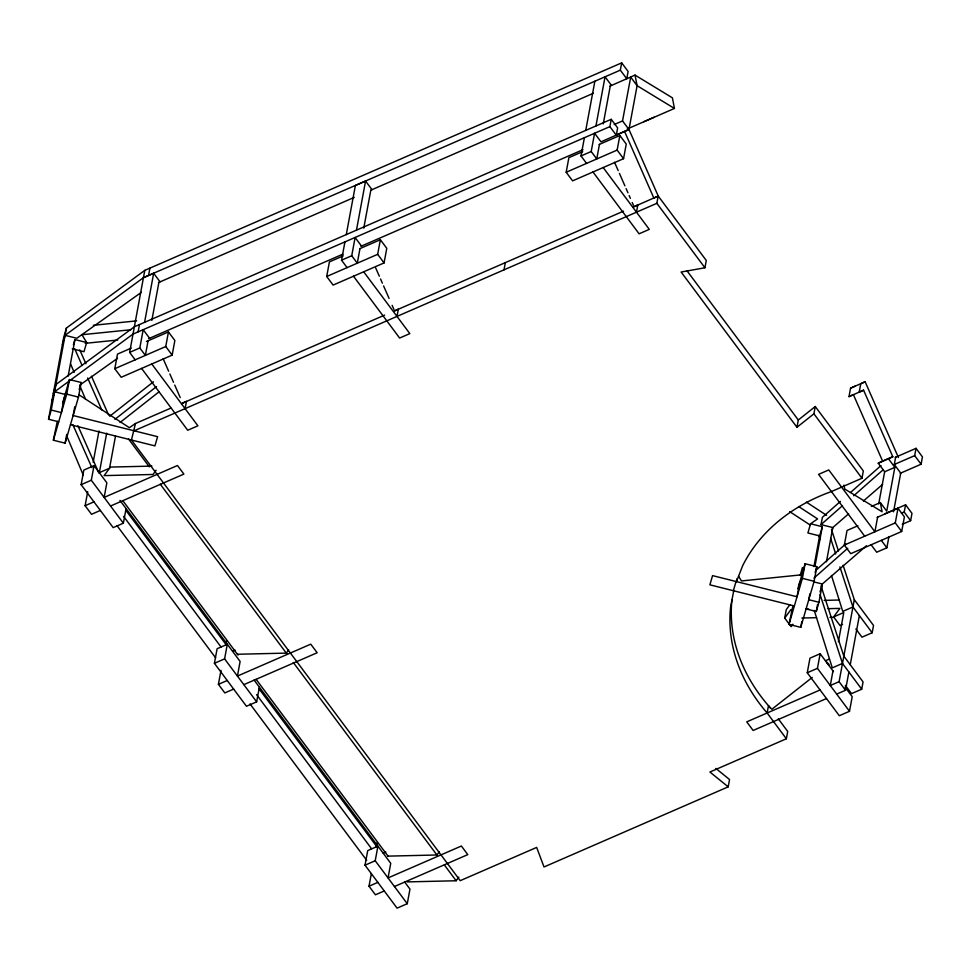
<?xml version="1.0" encoding="UTF-8"?>
<svg xmlns="http://www.w3.org/2000/svg" width="971" height="971" viewBox="0 0 971 971"><rect width="100%" height="100%" fill="white"/><g stroke="black" fill="none" stroke-linecap="round" stroke-linejoin="round"><path stroke-width="1.46" d="M58.721 421.802L48.55 419.254L63.746 337.24L66.429 328.028L144.8 270.351L621.695 62.86L628.103 71.453L626.744 78.748L620.335 70.155L621.695 62.86M48.55 419.254L51.22 410.041L66.429 328.028M62.569 403.244L69.439 379.564L81.188 382.501L78.481 397.103L65.106 443.164L53.369 440.227L57.325 421.305M64.098 397.989L61.391 412.59L51.22 410.041M68.152 376.08L74.925 339.571L86.662 342.52L83.992 351.72L72.255 348.783M53.369 440.227L66.732 394.165L69.439 379.564M65.106 443.164L66.732 434.401M74.755 406.764L73.128 415.527L157.605 436.683L154.935 445.895L70.458 424.74M126.072 508.598L123.366 523.199L113.182 527.629L81.127 484.675L83.834 470.073L94.029 465.631L106.846 482.818L104.14 497.419L177.475 465.51L183.883 474.103L110.548 506.012M100.353 510.443L91.529 514.29L85.12 505.697L87.718 491.654M93.167 462.269L98.969 430.99M123.366 523.199L91.323 480.244L94.029 465.631M146.427 341.513L168.456 331.924L174.865 340.518L172.158 355.119L121.205 377.294L114.796 368.701L117.503 354.099L131.267 348.104M106.664 433.224L99.358 472.646L109.553 468.216L115.5 436.088M135.175 359.828L129.629 352.388L144.8 270.351M138.113 331.876L139.472 324.569M148.575 275.412L149.935 268.117M148.078 340.797L145.371 355.398L139.812 347.958L143.198 329.703L149.607 338.296M144.558 322.408L153.661 273.252L143.465 277.682M151.864 320.345L158.904 282.379M715.845 768.425L729.549 779.531L728.201 786.838L544.015 866.969L536.66 847.416L460.218 880.673L131.449 440.009L135.479 423.502L170.811 408.136M172.158 355.119L165.75 346.526L168.456 331.924M185.085 408.633L186.444 401.326L182.645 403.086M214.409 663.314L217.116 648.713L227.311 644.283L224.604 658.884L256.647 701.839L246.464 706.269L214.409 663.314L224.604 658.884M233.635 689.094L224.811 692.93L218.402 684.337L221 670.293M225.624 645.375L226.449 640.909M359.707 248.71L380.365 239.728L386.774 248.321L384.067 262.923L333.114 285.086L326.705 276.504L329.412 261.891L343.188 255.907M256.647 701.839L259.354 687.237M347.084 267.632L341.537 260.192L344.923 241.937M346.271 234.63L355.386 185.485L365.569 181.043L371.978 189.636M359.986 248.588L357.279 263.19L351.733 255.749L355.107 237.507L361.515 246.088M356.466 230.2L365.569 181.043M363.773 228.149L370.813 190.182M384.067 262.923L377.658 254.329L380.365 239.728M396.993 316.425L398.353 309.13L394.554 310.89M365.023 865.185L367.73 850.584L377.925 846.154L375.219 860.755L407.262 903.71L397.078 908.14L365.023 865.185L375.219 860.755M384.249 890.965L375.425 894.801L369.016 886.207L371.359 873.572M376.238 847.246L377.064 842.779M504.01 269.877L505.357 262.571M407.262 903.71L409.968 889.108L404.725 882.081M599.192 144.473L619.85 135.491L626.259 144.072L623.552 158.686L572.587 180.849L566.178 172.255L568.885 157.654L582.661 151.67M586.569 163.395L581.01 155.955L584.396 137.7M585.744 130.393L594.859 81.248M599.459 144.351L596.752 158.953L591.205 151.512L594.592 133.27L601 141.851L628.99 129.507L658.229 196.057L653.859 198.084L624.608 131.534M595.939 125.963L605.054 76.806L611.463 85.399M603.246 123.912L610.286 85.946M611.232 119.312L617.641 127.905L616.282 135.2L609.873 126.618L611.232 119.312L134.338 326.802L55.966 384.492L53.284 393.704M623.552 158.686L617.143 150.092L619.85 135.491M616.451 134.957L628.99 129.507L622.532 120.938L630.701 77.11L637.11 85.703L674.432 108.449L627.217 128.997M628.953 129.519L637.11 85.703L635.034 75.095L609.824 86.188M636.478 212.188L637.826 204.893L634.039 206.641M704.934 267.765L656.857 203.327L658.204 196.021L706.281 260.459L704.934 267.765L681.12 272.026L796.96 427.289L813.904 413.816L815.264 406.521L863.328 470.947L861.981 478.254L831.407 491.557A192.476 152.083 10.5 0 0 742.657 565.729L736.455 581.605L737.001 578.692M796.96 427.289L798.308 419.994L815.264 406.521M728.201 786.838L709.91 772.03L786.352 738.773L767.126 712.993L768.474 705.699A192.476 152.083 10.5 0 1 731.903 600.139M792.919 624.232L791.122 626.671L784.714 618.078L786.279 609.642L789.86 604.763M797.834 588.754L805.093 563.75L816.829 566.688L814.123 581.301L800.747 627.351L789.01 624.414L792.955 605.552M799.74 582.175L797.033 596.777L712.556 575.621L709.886 584.833L794.363 605.989M789.01 624.414L802.386 578.352L805.093 563.75M800.747 627.351L801.84 621.513M848.63 513.817L832.79 527.556L821.041 524.619L822.401 517.312L840.425 501.4M813.953 566.579L819.633 535.919L822.303 526.707L810.567 523.77L807.896 532.97L819.633 535.919M809.85 593.876L808.77 599.714L818.941 602.263L816.271 611.475L806.1 608.926M814.997 566.129L822.303 526.707M878.706 503.9L884.654 471.772L878.245 463.191L892.81 456.722L863.571 390.172L848.994 396.641L850.56 388.206L854.941 386.179M786.352 738.773L787.712 731.466L778.305 718.868M816.271 611.475L817.57 604.448M818.941 602.263L822.328 584.008L866.472 545.751M826.442 561.808L832.79 527.556L831.637 531.501M845.086 687.14L852.21 696.693L849.504 711.294L839.308 715.724L807.253 672.769L809.96 658.168L820.155 653.738L833.506 671.629M849.504 711.294L817.448 668.339L820.155 653.738M877.153 517.361L897.993 508.294L904.402 516.888L901.695 531.489L850.742 553.664L844.333 545.071L847.04 530.469L857.903 525.736M832.972 670.912L830.266 685.526L839.102 681.678L854.298 599.665L843.119 565.28M838.386 641.71L843.799 612.507L833.616 616.937L840.024 625.53L842.573 624.426M836.686 694.107L845.51 690.272L848.885 672.017M850.244 664.722L859.359 615.565M877.614 517.167L874.907 531.768L828.773 469.94L818.589 474.37L864.712 536.198M895.663 457.195L894.303 464.502L900.712 473.083L893.538 511.814M888.441 458.749L894.849 467.342L886.729 511.147L880.321 502.565L871.4 506.437M871.121 544.792L876.679 552.232L886.863 547.802L888.951 536.562M845.401 685.429L851.518 693.634L861.714 689.204L863.061 681.897L843.835 656.129L821.005 585.914M855.864 628.977L861.981 637.182L872.176 632.752L873.524 625.445L854.298 599.665M901.695 531.489L895.286 522.896L897.993 508.294M902.29 524.304L910.628 520.674L904.219 512.081L905.579 504.786L884.727 513.853M900.251 473.29L921.103 464.223L914.682 455.63L916.041 448.323L895.189 457.402M910.628 520.674L911.987 513.368L905.579 504.786M921.103 464.223L922.45 456.916L916.041 448.323M733.785 590.441L730.544 607.445A192.476 152.083 10.5 0 0 767.126 712.993M62.399 344.547L65.069 335.335L143.453 277.657L620.335 70.155M51.936 400.999L54.607 391.786L132.978 334.109L609.873 126.618M73.395 344.839L74.925 339.571M79.124 389.589L81.188 382.501M733.36 590.708L736.03 581.508M800.153 575.463L802.447 567.574L803.806 569.819M815.155 572.453L816.829 566.688M820.034 591.909L822.328 584.008L813.516 581.799M156.125 470.243L153.017 474.479L104.128 475.608L110.391 467.075L151.877 466.104M288.63 649.951L286.299 653.119L237.41 654.26M439.244 851.822L436.914 854.99L388.024 856.131M407.25 881.899L456.152 880.758L458.834 877.104M784.714 618.078L790.977 609.533M833.616 616.937L839.879 608.404L828.02 608.671M850.56 492.455L880.964 465.607M821.041 524.619L842.44 505.721M853.703 495.78L882.991 469.928M816.441 569.795L845.717 543.942M813.965 578.085L847.744 548.251M863.353 501.072L882.603 484.395M109.759 416.243L153.442 381.809M114.93 419.363L156.513 386.592M120.04 422.531L159.244 391.641M812.266 677.418L771.872 709.255L768.474 705.699L770.076 707.847M141.353 292.344L76.806 338.272L65.069 335.335M79.743 385.196L117.491 358.335M135.479 423.502L129.386 427.701L78.772 394.663M810.567 523.77L817.606 518.915L798.623 506.522M898.43 457.523L865.125 381.749L860.755 383.776L859.189 392.199L863.571 390.172M848.994 396.641L853.375 394.614L882.627 461.152L878.245 463.191M158.431 282.585L354.269 197.38M370.934 190.134L593.451 93.24M614.206 124.555L622.532 120.938M643.87 121.703L654.066 117.273M148.684 338.648L342.945 254.135M360.981 246.282L582.988 149.692M129.629 352.388L139.812 347.958M341.537 260.192L351.733 255.749M581.01 155.955L591.205 151.512M566.178 172.255L617.143 150.092M114.796 368.701L165.75 346.526M326.705 276.504L377.658 254.329M181.626 403.548L384.625 315.102M394.129 311.084L623.516 211.156M633.019 207.151L658.229 196.057M134.132 430.808L656.857 203.327M81.127 484.675L91.323 480.244M85.12 505.697L93.944 501.861M232.639 651.298L235.188 650.182M850.56 388.206L865.125 381.749M218.402 684.337L227.226 680.501M243.83 684.652L317.165 652.743L310.756 644.161L237.422 676.071L240.128 661.457L119.955 500.393M882.627 461.152L892.81 456.722M893.842 464.696L914.682 455.63M884.654 471.772L894.849 467.342M901.44 513.295L904.219 512.081M844.333 545.071L895.286 522.896M872.176 632.752L852.939 606.972L842.755 611.402L831.467 575.487M383.254 853.169L385.803 852.053M829.319 659.091L825.496 660.753L828.894 664.31M807.253 672.769L817.448 668.339M861.714 689.204L842.476 663.424L832.293 667.866L814.232 610.395M369.016 886.207L377.84 882.372M820.082 689.956L746.735 721.866L753.144 730.459L826.491 698.55M394.444 886.523L467.791 854.614L461.371 846.02L388.036 877.93L390.743 863.328L254.086 680.04M93.313 325.297L136.632 320.879M130.757 329.752L81.965 334.728L86.662 342.52M85.205 343.333L117.734 340.02M802.082 574.771L741.456 580.949L738.749 576.446M824.173 600.369L839.235 600.017M805.796 609.193L808.758 609.12M801.84 618.029L816.66 617.677M829.987 617.374L834.441 617.265M66.732 394.165L78.481 397.103M802.386 578.352L814.123 581.301M54.607 391.786L64.875 394.36M635.034 75.095L672.405 97.84L674.432 108.449M806.391 502.128L826.576 515.31M789.629 511.596L809.875 524.813M813.904 413.816L861.981 478.254M686.995 270.788L798.308 419.994M603.161 167.546L649.296 229.374L639.1 233.805L592.978 171.988M881.316 540.361L886.863 547.802M827.098 662.902L828.7 665.05M839.102 681.678L845.51 690.272M363.688 271.783L409.823 333.611L399.627 338.042L353.493 276.225M153.661 273.252L160.069 281.845M151.779 363.991L197.902 425.82L187.719 430.25L141.584 368.422M128.524 438.965L149.34 466.857M160.264 484.177L286.943 653.968M293.278 662.465L437.144 855.293M444.39 864.991L456.152 880.758M123.123 501.085L238.041 655.109M256.138 679.36L388.254 856.434M125.866 510.321L226.279 644.902M258.844 688.548L377.355 847.392M123.608 516.402L221.315 647.354M256.587 694.641L371.48 848.63M117.042 525.687L215.647 657.853M250.02 703.926L366.71 860.33M79.792 349.9L85.934 363.761M91.468 376.25L108.667 415.09M74.755 348.868L82.122 365.521M87.657 377.998L101.785 409.908M77.923 425.771L98.824 472.938M72.886 424.752L91.942 467.755M614.534 162.278L618.199 170.605M619.413 173.372L624.899 185.849M626.113 188.629L627.946 192.78M629.159 195.559L630.385 198.327M632.206 202.49L633.432 205.257M375.668 267.911L379.321 276.225M380.547 278.993L382.368 283.156M383.594 285.935L389.08 298.413M392.126 305.343L393.947 309.494M163.152 358.724L168.638 371.201M169.852 373.969L173.506 382.295M174.731 385.062L180.205 397.54M70.652 364.064L74.197 372.427M80.095 386.373L85.399 398.923M66.683 435.858L83.19 474.892M831.467 529.462L838.459 550.958M830.581 538.201L835.703 553.956M839.903 566.858L852.939 606.972M820.119 594.653L842.476 663.424M818.82 535.264L820.179 539.573M880.321 502.565L882.081 511.753L844.709 489.02L843.957 485.075"/></g></svg>
